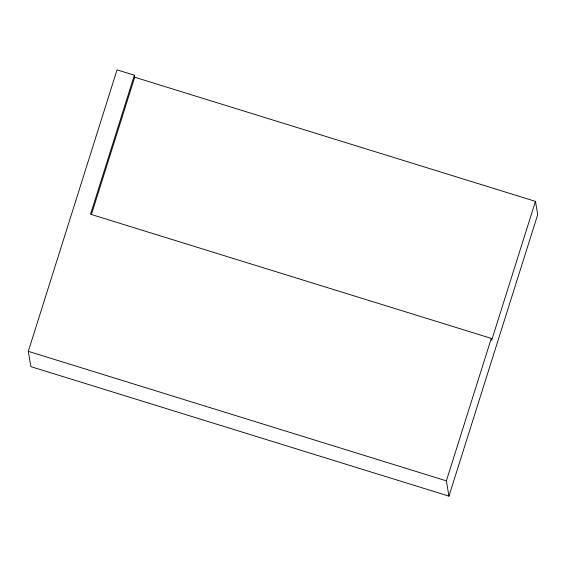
<?xml version="1.0" encoding="UTF-8"?>
<svg xmlns="http://www.w3.org/2000/svg" width="566" height="566" viewBox="0 0 566 566"><rect width="100%" height="100%" fill="white"/><g stroke="black" fill="none" stroke-linecap="round" stroke-linejoin="round"><path stroke-width="0.85" d="M134.708 77.224L535.471 201.369L537.7 214.663L448.951 496.141L30.868 366.627L28.3 351.337L117.049 69.859L134.375 75.228L134.708 77.224L91.409 214.549M134.375 75.228L90.539 214.245L491.302 338.39L491.642 340.385L535.471 201.369M448.951 496.141L446.383 480.852L491.302 338.39M28.3 351.337L446.383 480.852"/></g></svg>
